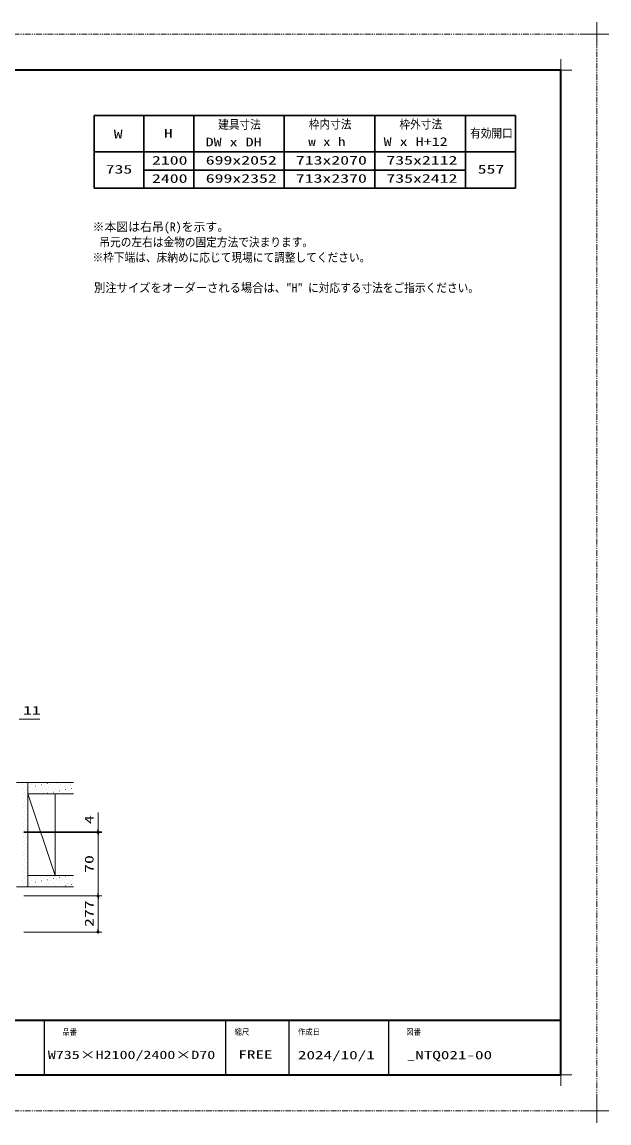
# Model space of a CAD drawing. Units: millimetres, scale not verified. Extents: x -1306 to 1306, y -607 to 607.
# Drawn here: x -247 to 400, y -607 to 607 of the extents above; entities that cross this region are included whole.
import ezdxf
from ezdxf.enums import TextEntityAlignment as Align

# ---------------------------------------------------------------- set-up
doc = ezdxf.new("R2010")
doc.units = ezdxf.units.MM
doc.header["$LTSCALE"] = 5
doc.header["$PDMODE"] = 32
doc.header["$PDSIZE"] = 2.5
doc.linetypes.add('USER1', pattern=[2.5, 1.25, -0.25, 0.25, -0.25, 0.25, -0.25])
for name, color, linetype, lineweight in [('0-1_線(黄)', 2, 'Continuous', 15), ('0-3_陰線', 4, 'USER1', 9), ('0-D_線(白)', 7, 'Continuous', 30), ('1-1_寸法線', 3, 'Continuous', 13), ('1-2_ハッチング', 6, 'Continuous', 9), ('1-4_DEFPOINTS', 7, 'Continuous', 5), ('1-5_0', 3, 'Continuous', 25), ('1-7_図面枠', 7, 'Continuous', 35), ('1-8_一般', 7, 'Continuous', 5)]:
    doc.layers.add(name, color=color, linetype=linetype, lineweight=lineweight)
doc.styles.add('ＭＳ ゴシック', font='')
doc.styles.get('ＭＳ ゴシック').set_extended_font_data('MS Gothic')

# ---------------------------------------------------------------- blocks, each defined once
blk = doc.blocks.new('_DOT')
at = {"layer": '1-5_0'}
blk.add_line((-2.5, 0), (-5, 0), dxfattribs=at)
for points in [[(0, 0), (-2.5, 0), (-2.48, 0.313)], [(0, 0), (-2.48, -0.313), (-2.5, 0)], [(0, 0), (-2.48, 0.313), (-2.421, 0.622)], [(0, 0), (-2.421, -0.622), (-2.48, -0.313)], [(0, 0), (-2.421, 0.622), (-2.324, 0.92)], [(0, 0), (-2.324, -0.92), (-2.421, -0.622)], [(0, 0), (-2.324, 0.92), (-2.191, 1.204)], [(0, 0), (-2.191, -1.204), (-2.324, -0.92)], [(0, 0), (-2.191, 1.204), (-2.023, 1.469)], [(0, 0), (-2.023, -1.469), (-2.191, -1.204)], [(0, 0), (-2.023, 1.469), (-1.822, 1.711)], [(0, 0), (-1.822, -1.711), (-2.023, -1.469)], [(0, 0), (-1.822, 1.711), (-1.594, 1.926)], [(0, 0), (-1.594, -1.926), (-1.822, -1.711)], [(0, 0), (-1.594, 1.926), (-1.34, 2.111)], [(0, 0), (-1.34, -2.111), (-1.594, -1.926)], [(0, 0), (-1.34, 2.111), (-1.064, 2.262)], [(0, 0), (-1.064, -2.262), (-1.34, -2.111)], [(0, 0), (-1.064, 2.262), (-0.773, 2.378)], [(0, 0), (-0.773, -2.378), (-1.064, -2.262)], [(0, 0), (-0.773, 2.378), (-0.468, 2.456)], [(0, 0), (-0.468, -2.456), (-0.773, -2.378)], [(0, 0), (-0.468, 2.456), (-0.157, 2.495)], [(0, 0), (-0.157, -2.495), (-0.468, -2.456)], [(0, 0), (-0.157, 2.495), (0.157, 2.495)], [(0, 0), (0.157, -2.495), (-0.157, -2.495)], [(0, 0), (0.157, 2.495), (0.468, 2.456)], [(0, 0), (0.468, 2.456), (0.773, 2.378)], [(0, 0), (0.773, 2.378), (1.064, 2.262)], [(0, 0), (1.064, 2.262), (1.34, 2.111)], [(0, 0), (1.34, 2.111), (1.594, 1.926)], [(0, 0), (1.594, 1.926), (1.822, 1.711)], [(0, 0), (1.822, 1.711), (2.023, 1.469)], [(0, 0), (2.023, 1.469), (2.191, 1.204)], [(0, 0), (2.191, 1.204), (2.324, 0.92)], [(0, 0), (2.324, 0.92), (2.421, 0.622)], [(0, 0), (2.421, 0.622), (2.48, 0.313)], [(0, 0), (2.48, 0.313), (2.5, 0)], [(0, 0), (0.468, -2.456), (0.157, -2.495)], [(0, 0), (0.773, -2.378), (0.468, -2.456)], [(0, 0), (1.064, -2.262), (0.773, -2.378)], [(0, 0), (1.34, -2.111), (1.064, -2.262)], [(0, 0), (1.594, -1.926), (1.34, -2.111)], [(0, 0), (1.822, -1.711), (1.594, -1.926)], [(0, 0), (2.023, -1.469), (1.822, -1.711)], [(0, 0), (2.191, -1.204), (2.023, -1.469)], [(0, 0), (2.324, -0.92), (2.191, -1.204)], [(0, 0), (2.421, -0.622), (2.324, -0.92)], [(0, 0), (2.48, -0.313), (2.421, -0.622)], [(0, 0), (2.5, 0), (2.48, -0.313)]]:
    blk.add_solid(points, dxfattribs=at)
blk = doc.blocks.new('グループ-13-1')
at = {"layer": '1-8_一般'}
for p, q in [((62041.6, -14029.5), (62041.6, -13365.5)), ((61709.6, -13697.5), (62373.6, -13697.5))]:
    blk.add_line(p, q, dxfattribs=at)

msp = doc.modelspace()

# ---------------------------------------------------------------- linework, layer by layer
at = {"layer": '0-1_線(黄)'}
for p, q in [((-190.674, -231.841), (-253.514, -231.841)), ((-241.014, -231.841), (-241.014, -346.841)), ((-190.674, -244.341), (-241.014, -244.341)), ((-211.014, -334.341), (-241.014, -244.341)), ((-211.014, -334.341), (-211.014, -244.341)), ((-190.674, -334.341), (-241.014, -334.341)), ((-190.674, -346.841), (-253.514, -346.841))]:
    msp.add_line(p, q, dxfattribs=at)
at = {"layer": '0-3_陰線'}
for p, q in [((387.036, 594), (-1292.964, 594)), ((387.036, -594), (387.036, 594)), ((387.036, -594), (-1292.964, -594))]:
    msp.add_line(p, q, dxfattribs=at)
at = {"layer": '0-D_線(白)'}
for p, q in [((-167.964, 504), (-167.964, 424)), ((-167.964, 504), (297.036, 504)), ((-112.964, 504), (-112.964, 424)), ((-57.964, 504), (-57.964, 424)), ((42.036, 504), (42.036, 424)), ((142.036, 504), (142.036, 424)), ((242.036, 504), (242.036, 424)), ((297.036, 504), (297.036, 424)), ((-167.964, 464), (297.036, 464)), ((-112.964, 444), (242.036, 444)), ((-167.964, 424), (297.036, 424))]:
    msp.add_line(p, q, dxfattribs=at)
at = {"layer": '1-1_寸法線'}
for p, q in [((-250.514, -161.841), (-227.61, -161.841)), ((-163.514, -283.08), (-163.514, -264.937)), ((-245.514, -286.08), (-159.514, -286.08)), ((-245.514, -286.841), (-159.514, -286.841)), ((-245.514, -286.841), (-159.514, -286.841)), ((-163.514, -286.841), (-163.514, -286.08)), ((-163.514, -353.841), (-163.514, -289.841)), ((-163.514, -289.841), (-163.514, -292.841)), ((-245.514, -356.841), (-159.514, -356.841)), ((-245.514, -356.841), (-159.514, -356.841)), ((-163.514, -359.841), (-163.514, -393.603)), ((-245.514, -396.603), (-159.514, -396.603))]:
    msp.add_line(p, q, dxfattribs=at)
at = {"layer": '1-2_ハッチング'}
for p, q in [((-247.379, -234.213), (-247.329, -234.213)), ((-246.053, -238.19), (-246.003, -238.19)), ((-244.727, -242.168), (-244.677, -242.168)), ((-243.401, -235.539), (-243.351, -235.539)), ((-242.075, -239.516), (-242.025, -239.516)), ((-240.75, -232.887), (-240.7, -232.887)), ((-239.424, -236.865), (-239.374, -236.865)), ((-238.098, -240.842), (-238.048, -240.842)), ((-236.772, -234.213), (-236.722, -234.213)), ((-235.446, -238.19), (-235.396, -238.19)), ((-234.12, -242.168), (-234.07, -242.168)), ((-232.795, -235.539), (-232.745, -235.539)), ((-231.469, -239.516), (-231.419, -239.516)), ((-230.143, -232.887), (-230.093, -232.887)), ((-228.817, -236.865), (-228.767, -236.865)), ((-227.491, -240.842), (-227.441, -240.842)), ((-226.165, -234.213), (-226.115, -234.213)), ((-224.84, -238.19), (-224.79, -238.19)), ((-223.514, -242.168), (-223.464, -242.168)), ((-222.188, -235.539), (-222.138, -235.539)), ((-220.862, -239.516), (-220.812, -239.516)), ((-219.536, -232.887), (-219.486, -232.887)), ((-218.21, -236.865), (-218.16, -236.865)), ((-216.885, -240.842), (-216.835, -240.842)), ((-215.559, -234.213), (-215.509, -234.213)), ((-214.233, -238.19), (-214.183, -238.19)), ((-212.907, -242.168), (-212.857, -242.168)), ((-211.581, -235.539), (-211.531, -235.539)), ((-210.256, -239.516), (-210.206, -239.516)), ((-208.93, -232.887), (-208.88, -232.887)), ((-207.604, -236.865), (-207.554, -236.865)), ((-206.278, -240.842), (-206.228, -240.842)), ((-204.952, -234.213), (-204.902, -234.213)), ((-203.626, -238.19), (-203.576, -238.19)), ((-202.301, -242.168), (-202.251, -242.168)), ((-200.975, -235.539), (-200.925, -235.539)), ((-199.649, -239.516), (-199.599, -239.516)), ((-198.323, -232.887), (-198.273, -232.887)), ((-196.997, -236.865), (-196.947, -236.865)), ((-195.671, -240.842), (-195.621, -240.842)), ((-194.346, -234.213), (-194.296, -234.213)), ((-193.02, -238.19), (-192.97, -238.19)), ((-191.694, -242.168), (-191.644, -242.168)), ((-247.379, -244.82), (-247.329, -244.82)), ((-246.053, -248.797), (-246.003, -248.797)), ((-244.727, -252.774), (-244.677, -252.774)), ((-243.401, -246.145), (-243.351, -246.145)), ((-242.075, -250.123), (-242.025, -250.123)), ((-240.75, -243.494), (-240.7, -243.494)), ((-230.143, -243.494), (-230.093, -243.494)), ((-219.536, -243.494), (-219.486, -243.494)), ((-208.93, -243.494), (-208.88, -243.494)), ((-198.323, -243.494), (-198.273, -243.494)), ((-247.379, -255.426), (-247.329, -255.426)), ((-247.379, -266.033), (-247.329, -266.033)), ((-246.053, -259.404), (-246.003, -259.404)), ((-244.727, -263.381), (-244.677, -263.381)), ((-243.401, -256.752), (-243.351, -256.752)), ((-242.075, -260.729), (-242.025, -260.729)), ((-247.379, -276.639), (-247.329, -276.639)), ((-246.053, -270.01), (-246.003, -270.01)), ((-244.727, -273.988), (-244.677, -273.988)), ((-243.401, -267.359), (-243.351, -267.359)), ((-243.401, -277.965), (-243.351, -277.965)), ((-242.075, -271.336), (-242.025, -271.336)), ((-247.379, -287.246), (-247.329, -287.246)), ((-246.053, -280.617), (-246.003, -280.617)), ((-246.053, -291.223), (-246.003, -291.223)), ((-244.727, -284.594), (-244.677, -284.594)), ((-243.401, -288.572), (-243.351, -288.572)), ((-242.075, -281.943), (-242.025, -281.943)), ((-247.379, -297.853), (-247.329, -297.853)), ((-246.053, -301.83), (-246.003, -301.83)), ((-244.727, -295.201), (-244.677, -295.201)), ((-243.401, -299.178), (-243.351, -299.178)), ((-242.075, -292.549), (-242.025, -292.549)), ((-242.075, -303.156), (-242.025, -303.156)), ((-247.379, -308.459), (-247.329, -308.459)), ((-246.053, -312.437), (-246.003, -312.437)), ((-244.727, -305.807), (-244.677, -305.807)), ((-243.401, -309.785), (-243.351, -309.785)), ((-242.075, -313.762), (-242.025, -313.762)), ((-247.379, -319.066), (-247.329, -319.066)), ((-246.053, -323.043), (-246.003, -323.043)), ((-244.727, -316.414), (-244.677, -316.414)), ((-244.727, -327.021), (-244.677, -327.021)), ((-243.401, -320.392), (-243.351, -320.392)), ((-242.075, -324.369), (-242.025, -324.369)), ((-247.379, -329.672), (-247.329, -329.672)), ((-246.053, -333.65), (-246.003, -333.65)), ((-244.727, -337.627), (-244.677, -337.627)), ((-243.401, -330.998), (-243.351, -330.998)), ((-242.075, -334.976), (-242.025, -334.976)), ((-240.75, -338.953), (-240.7, -338.953)), ((-238.098, -336.301), (-238.048, -336.301)), ((-234.12, -337.627), (-234.07, -337.627)), ((-231.469, -334.976), (-231.419, -334.976)), ((-230.143, -338.953), (-230.093, -338.953)), ((-227.491, -336.301), (-227.441, -336.301)), ((-223.514, -337.627), (-223.464, -337.627)), ((-220.862, -334.976), (-220.812, -334.976)), ((-219.536, -338.953), (-219.486, -338.953)), ((-216.885, -336.301), (-216.835, -336.301)), ((-212.907, -337.627), (-212.857, -337.627)), ((-210.256, -334.976), (-210.206, -334.976)), ((-208.93, -338.953), (-208.88, -338.953)), ((-206.278, -336.301), (-206.228, -336.301)), ((-202.301, -337.627), (-202.251, -337.627)), ((-199.649, -334.976), (-199.599, -334.976)), ((-198.323, -338.953), (-198.273, -338.953)), ((-195.671, -336.301), (-195.621, -336.301)), ((-191.694, -337.627), (-191.644, -337.627)), ((-247.379, -340.279), (-247.329, -340.279)), ((-246.053, -344.256), (-246.003, -344.256)), ((-243.401, -341.605), (-243.351, -341.605)), ((-242.075, -345.582), (-242.025, -345.582)), ((-239.424, -342.931), (-239.374, -342.931)), ((-236.772, -340.279), (-236.722, -340.279)), ((-235.446, -344.256), (-235.396, -344.256)), ((-232.795, -341.605), (-232.745, -341.605)), ((-231.469, -345.582), (-231.419, -345.582)), ((-228.817, -342.931), (-228.767, -342.931)), ((-226.165, -340.279), (-226.115, -340.279)), ((-224.84, -344.256), (-224.79, -344.256)), ((-222.188, -341.605), (-222.138, -341.605)), ((-220.862, -345.582), (-220.812, -345.582)), ((-218.21, -342.931), (-218.16, -342.931)), ((-215.559, -340.279), (-215.509, -340.279)), ((-214.233, -344.256), (-214.183, -344.256)), ((-211.581, -341.605), (-211.531, -341.605)), ((-210.256, -345.582), (-210.206, -345.582)), ((-207.604, -342.931), (-207.554, -342.931)), ((-204.952, -340.279), (-204.902, -340.279)), ((-203.626, -344.256), (-203.576, -344.256)), ((-200.975, -341.605), (-200.925, -341.605)), ((-199.649, -345.582), (-199.599, -345.582)), ((-196.997, -342.931), (-196.947, -342.931)), ((-194.346, -340.279), (-194.296, -340.279)), ((-193.02, -344.256), (-192.97, -344.256))]:
    msp.add_line(p, q, dxfattribs=at)
at = {"layer": '1-4_DEFPOINTS'}
for p, q in [((347.036, 541.55), (347.036, 566.45)), ((334.586, 554), (359.486, 554)), ((347.036, -566.45), (347.036, -541.55)), ((334.586, -554), (359.486, -554))]:
    msp.add_line(p, q, dxfattribs=at)
for p in [(-163.514, -286.841), (-163.514, -396.603)]:
    msp.add_point(p, dxfattribs=at)
at = {"layer": '1-5_0', "color": 7}
for p, q in [((-222.964, -494), (-222.964, -554)), ((-22.964, -494), (-22.964, -554)), ((47.036, -494), (47.036, -554)), ((157.036, -494), (157.036, -554))]:
    msp.add_line(p, q, dxfattribs=at)
at = {"layer": '1-7_図面枠'}
msp.add_line((-1252.964, -494), (347.036, -494), dxfattribs=at)
msp.add_lwpolyline([(-1252.964, -554), (347.036, -554), (347.036, 554), (-1252.964, 554)], close=True, dxfattribs=at)

# ---------------------------------------------------------------- block references
at = {"layer": '0-3_陰線', "xscale": 0.04, "yscale": 0.04}
for p in [(-2094.629, 1141.9), (-2094.629, -46.1)]:
    msp.add_blockref('グループ-13-1', p, dxfattribs=at)
at = {"layer": '1-1_寸法線', "xscale": 0.6, "yscale": 0.6}
for p, rotation in [((-163.514, -286.08), 270), ((-163.514, -286.841), 90), ((-163.514, -286.841), 90), ((-163.514, -356.841), 270), ((-163.514, -356.841), 90), ((-163.514, -396.603), 270)]:
    msp.add_blockref('_DOT', p, dxfattribs=dict(at, rotation=rotation))

# ---------------------------------------------------------------- texts
at = {"layer": '0-1_線(黄)', "style": 'ＭＳ ゴシック'}
for s, height, width, p in [('建具寸法', 9.604, 0.9, (-30.965, 486.519)), ('枠内寸法', 9.604, 0.9, (69.021, 486.873)), ('枠外寸法', 9.604, 0.9, (169.021, 486.873)), ('W', 9.604, 1.5, (-146.217, 475.906)), ('H', 9.604, 1.5, (-90.826, 476.887)), ('有効開口', 9.604, 0.9, (246.996, 476.887)), ('DW x DH', 9.621, 1.35, (-44.832, 467.19)), ('w x h', 9.621, 1.25, (68.471, 467.615)), ('W x H+12', 9.621, 1.35, (151.609, 467.615)), ('735', 9.604, 1.5, (-155.182, 437.121)), ('2100', 9.604, 1.5, (-104.024, 446.979)), ('699x2052', 9.604, 1.5, (-44.69, 447.081)), ('713x2070', 9.604, 1.5, (54.721, 447.081)), ('735x2112', 9.604, 1.5, (154.666, 447.081)), ('2400', 9.604, 1.5, (-104.024, 426.979)), ('699x2352', 9.604, 1.5, (-44.69, 427.081)), ('713x2370', 9.604, 1.5, (54.721, 427.081)), ('735x2412', 9.604, 1.5, (154.666, 427.081)), ('557', 9.604, 1.5, (255.416, 437.157)), (' 吊元の左右は金物の固定方法で決まります。', 9.604, 0.9, (-167.964, 356.74)), ('※枠下端は、床納めに応じて現場にて調整してください。', 9.604, 0.9, (-169.656, 339.891)), ('別注サイズをオーダーされる場合は、"H"', 9.621, 0.95, (-167.964, 306.358)), ('に対応する寸法をご指示ください。', 9.604, 0.9, (68.228, 306.358))]:
    msp.add_text(s, height=height, dxfattribs=dict(at, width=width)).set_placement(p, align=Align.BOTTOM_LEFT)
msp.add_text('※本図は右吊(R)を示す。', height=9.621, dxfattribs=at).set_placement((-169.656, 373.608), align=Align.BOTTOM_LEFT)
at = {"layer": '1-1_寸法線', "style": 'ＭＳ ゴシック', "width": 1.5}
msp.add_text('11', height=9.604, dxfattribs=at).set_placement((-246.372, -159.692), align=Align.BOTTOM_LEFT)
for s, p in [('4', (-165.664, -277.508)), ('70', (-165.664, -331.365)), ('277', (-165.664, -391.008))]:
    msp.add_text(s, height=9.604, rotation=90, dxfattribs=at).set_placement(p, align=Align.BOTTOM_LEFT)
at = {"layer": '1-7_図面枠', "style": 'ＭＳ ゴシック'}
for s, height, width, p in [('品番', 6.452, 0.9, (-202.964, -512.073)), ('縮尺', 6.452, 0.9, (-12.964, -512.038)), ('作成日', 6.452, 0.9, (57.036, -511.963)), ('図番', 6.452, 0.9, (176.633, -512.073)), ('W735×H2100/2400×D70', 9.236, 1.4, (-218.959, -539.518)), ('FREE', 9.238, 1.5, (-8.665, -539.129)), ('2024/10/1', 9.238, 1.5, (57.036, -539.776)), ('_NTQ021-00', 9.238, 1.5, (177.071, -539.776))]:
    msp.add_text(s, height=height, dxfattribs=dict(at, width=width)).set_placement(p, align=Align.BOTTOM_LEFT)

doc.saveas('drawing.dxf')
